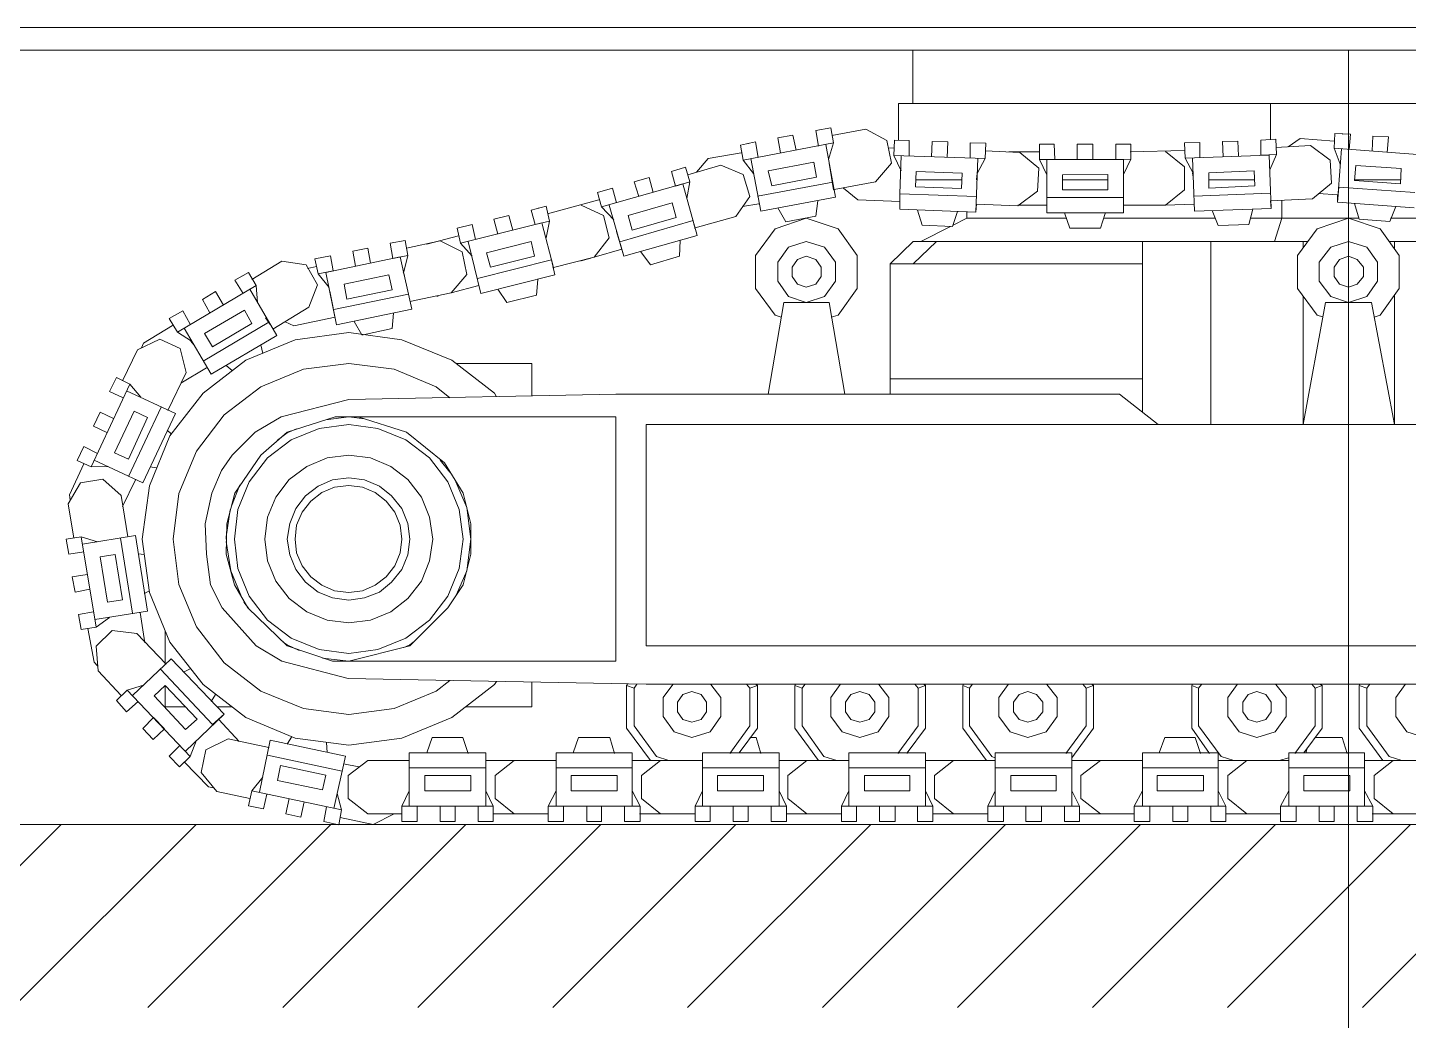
# Model space of a CAD drawing. Header units: millimetres. Extents: x -36433 to 17091, y -3786 to 28324.
# Drawn here: x -27724 to -25710, y 19725 to 21172 of the extents above; entities that cross this region are included whole.
import ezdxf

# ---------------------------------------------------------------- set-up
doc = ezdxf.new("R2010")
doc.units = ezdxf.units.MM

msp = doc.modelspace()

# ---------------------------------------------------------------- hatches: boundary and pattern name
at = {"linetype": 'Continuous', "lineweight": 5}
h = msp.add_hatch(dxfattribs=at)
h.set_pattern_fill('ANSI31', color=256, scale=1113.356419, angle=360, style=0)
h.set_pattern_definition([(45, (-76742.4, -162104.54), (-98.40773, 98.40773), [])])
h.paths.add_polyline_path([(-28251.6, 20010.4), (-30564.3, 20010.4), (-30510.9, 19743.4), (-28251.6, 19743.4)])
h.paths.add_polyline_path([(-27605.4, 20010.4), (-28251.6, 20010.4), (-28251.6, 19743.4), (-27556.8, 19743.4)])
h.paths.add_polyline_path([(-24293.4, 20010.4), (-27605.4, 20010.4), (-27556.8, 19743.4), (-24293.4, 19743.4)])

# ---------------------------------------------------------------- linework, layer by layer
at = {"color": 0, "linetype": 'Continuous', "lineweight": 5}
for p, q in [((-24405.4, 21172.2), (-28713.9, 21172.2)), ((-28202.9, 21139.2), (-24883.8, 21139.2)), ((-26432.6, 21139.2), (-26432.6, 21061.5)), ((-25797.1, 21061.5), (-25797.1, 21139.2)), ((-26453.4, 21061.5), (-25139.8, 21061.5)), ((-26453.4, 21007.4), (-26453.4, 21061.5)), ((-25910.8, 21008.7), (-25910.8, 21061.5)), ((-26552.2, 21025.9), (-26574, 21021.9)), ((-26548.3, 21004.1), (-26552.2, 21025.9)), ((-26662, 21005.4), (-26683.7, 21000.8)), ((-26658, 20983), (-26662, 21005.4)), ((-26607.6, 21015.3), (-26629.3, 21011.4)), ((-26629.3, 21011.4), (-26625.4, 20989.6)), ((-26602.6, 20993.6), (-26607.6, 21015.3)), ((-26574, 21021.9), (-26570, 20999.5)), ((-26550.3, 21014.7), (-26500.8, 21023.9)), ((-26500.8, 21023.9), (-26470.2, 21007.4)), ((-26470.2, 21007.4), (-26463.3, 20974.5)), ((-26459.3, 21008.1), (-26460.3, 20985.7)), ((-26459.3, 21008.1), (-26437.6, 21007.4)), ((-26437.6, 20985), (-26437.6, 21007.4)), ((-26405, 20983.7), (-26404, 21006.1)), ((-26404, 21006.1), (-26381.2, 21005.4)), ((-26381.2, 21005.4), (-26382.2, 20983)), ((-25980.9, 21006.1), (-25958.2, 21006.8)), ((-25980, 20983.7), (-25980.9, 21006.1)), ((-25958.2, 21006.8), (-25957.2, 20985)), ((-25924.6, 21008.1), (-25902.9, 21009.4)), ((-25924.6, 20986.3), (-25924.6, 21008.1)), ((-25902.9, 21009.4), (-25901.9, 20987)), ((-25867.3, 21010.7), (-25885.1, 20998.2)), ((-25817.9, 21006.8), (-25867.3, 21010.7)), ((-25817.9, 20996.2), (-25816.9, 21018)), ((-25816.9, 21018), (-25794.1, 21016.6)), ((-25805, 21017.3), (-25806, 21016.6)), ((-25794.1, 21016.6), (-25796.1, 20994.2)), ((-25762.5, 20992.3), (-25761.5, 21014)), ((-25761.5, 21014), (-25738.8, 21012.7)), ((-25738.8, 21012.7), (-25740.8, 20990.3)), ((-26682.7, 20989.6), (-26731.1, 20981.1)), ((-26683.7, 21000.8), (-26679.7, 20979.1)), ((-26679.7, 20979.1), (-26548.3, 21004.1)), ((-26672.8, 21002.8), (-26672.8, 21003.5)), ((-26545.3, 20925), (-26559.2, 21001.5)), ((-26555.2, 20979.7), (-26548.3, 21004.1)), ((-26468.2, 20996.9), (-26460.3, 20996.2)), ((-26460.3, 20985.7), (-26449.4, 20963.3)), ((-26460.3, 20985.7), (-26326.9, 20981.1)), ((-26451.4, 20929.7), (-26449.4, 20985.7)), ((-26348.6, 20981.7), (-26348.6, 21004.1)), ((-26348.6, 21004.1), (-26325.9, 21003.5)), ((-26325.9, 21003.5), (-26326.9, 20981.1)), ((-26326.9, 20992.3), (-26276.5, 20990.3)), ((-26292.3, 20990.9), (-26248.8, 20990.9)), ((-26276.5, 20990.3), (-26248.8, 20967.2)), ((-26247.8, 21002.1), (-26226.1, 21002.1)), ((-26247.8, 20979.7), (-26247.8, 21002.1)), ((-26226.1, 21002.1), (-26225.1, 20979.7)), ((-26192.5, 21002.1), (-26169.7, 21002.1)), ((-26192.5, 20979.7), (-26192.5, 21002.1)), ((-26169.7, 21002.1), (-26169.7, 20979.7)), ((-26136.1, 20979.7), (-26136.1, 21002.1)), ((-26136.1, 21002.1), (-26114.4, 21002.1)), ((-26036.3, 20992.9), (-26115.4, 20990.9)), ((-26114.4, 21002.1), (-26114.4, 20980.4)), ((-26036.3, 20969.2), (-26064, 20991.6)), ((-26036.3, 21004.1), (-26013.6, 21004.8)), ((-26035.3, 20981.7), (-26036.3, 21004.1)), ((-26035.3, 20981.7), (-25912.7, 20986.3)), ((-26013.6, 21004.8), (-26013.6, 20982.4)), ((-25901.9, 20987), (-25924.6, 20986.3)), ((-25912.7, 20986.3), (-25909.8, 20908.6)), ((-25911.8, 20964.6), (-25901.9, 20987)), ((-25902.9, 20997.5), (-25852.4, 21000.2)), ((-25852.4, 21000.2), (-25823.8, 20979.1)), ((-25696.3, 20987), (-25817.9, 20996.2)), ((-25809, 20973.2), (-25817.9, 20996.2)), ((-25807, 20995.6), (-25812.9, 20917.8)), ((-26763.8, 20968.5), (-26784.5, 20962.6)), ((-26774.6, 20965.2), (-26774.6, 20965.9)), ((-26763.8, 20968.5), (-26757.8, 20947.5)), ((-26712.4, 20971.8), (-26760.8, 20957.3)), ((-26731.1, 20981.1), (-26747.9, 20961.3)), ((-26679.7, 20958), (-26712.4, 20971.8)), ((-26679.7, 20979.1), (-26664.9, 20959.3)), ((-26668.9, 20981.1), (-26654, 20904.6)), ((-26576.9, 20975.8), (-26643.2, 20963.3)), ((-26576.9, 20975.8), (-26573, 20954)), ((-26548.3, 20935.6), (-26554.2, 20974.5)), ((-26463.3, 20974.5), (-26487, 20947.5)), ((-26340.7, 20903.3), (-26337.8, 20981.7)), ((-26326.9, 20981.1), (-26338.7, 20959.3)), ((-26248.8, 20967.2), (-26250.8, 20933.6)), ((-26247.8, 20979.7), (-26125.2, 20979.7)), ((-26236.9, 20957.3), (-26247.8, 20979.7)), ((-26236.9, 20979.7), (-26236.9, 20902)), ((-26114.4, 20980.4), (-26136.1, 20979.7)), ((-26125.2, 20958), (-26114.4, 20980.4)), ((-26125.2, 20979.7), (-26125.2, 20902)), ((-26036.3, 20935.6), (-26036.3, 20969.2)), ((-26035.3, 20981.7), (-26023.4, 20960)), ((-26021.5, 20904.6), (-26024.4, 20982.4)), ((-25823.8, 20979.1), (-25821.8, 20945.5)), ((-25788.2, 20949.4), (-25786.2, 20971.2)), ((-25720, 20966.6), (-25786.2, 20971.2)), ((-25720, 20966.6), (-25721, 20944.2)), ((-26817.1, 20953.4), (-26838.9, 20947.5)), ((-26838.9, 20947.5), (-26832, 20925.7)), ((-26811.2, 20931.6), (-26817.1, 20953.4)), ((-26784.5, 20962.6), (-26778.6, 20940.9)), ((-26778.6, 20940.9), (-26757.8, 20947.5)), ((-26757.8, 20947.5), (-26761.8, 20923.1)), ((-26679.7, 20958), (-26669.9, 20925.7)), ((-26549.3, 20946.8), (-26659, 20926.4)), ((-26638.2, 20941.5), (-26643.2, 20963.3)), ((-26638.2, 20941.5), (-26573, 20954)), ((-26487, 20947.5), (-26547.3, 20936.3)), ((-26427.7, 20962.6), (-26428.7, 20940.2)), ((-26361.5, 20950.1), (-26428.7, 20950.1)), ((-26360.5, 20960), (-26427.7, 20962.6)), ((-26360.5, 20960), (-26361.5, 20937.6)), ((-26339.7, 20950.1), (-26338.7, 20959.3)), ((-26339.7, 20952.7), (-26339.7, 20950.1)), ((-26148, 20958), (-26214.2, 20957.3)), ((-26214.2, 20935.6), (-26214.2, 20957.3)), ((-26149, 20950.1), (-26214.2, 20950.1)), ((-26148, 20958), (-26148, 20935.6)), ((-26024.4, 20960), (-26023.4, 20954)), ((-26023.4, 20960), (-26024.4, 20960)), ((-25934.5, 20963.3), (-26000.7, 20960.6)), ((-26000.7, 20938.2), (-26000.7, 20960.6)), ((-26000.7, 20950.1), (-25934.5, 20950.1)), ((-25934.5, 20963.3), (-25933.5, 20941.5)), ((-25821.8, 20945.5), (-25849.5, 20922.4)), ((-25810.9, 20950.1), (-25810.9, 20950.1)), ((-25721, 20950.1), (-25788.2, 20950.1)), ((-25788.2, 20949.4), (-25721, 20944.2)), ((-26892.3, 20931.6), (-26870.5, 20938.2)), ((-26886.3, 20910.6), (-26892.3, 20931.6)), ((-26886.3, 20910.6), (-26767.7, 20944.2)), ((-26864.6, 20916.5), (-26870.5, 20938.2)), ((-26747, 20869), (-26767.7, 20944.2)), ((-26669.9, 20925.7), (-26690.6, 20896.7)), ((-26654, 20904.6), (-26545.3, 20925)), ((-26548.3, 20935.6), (-26547.3, 20936.3)), ((-26547.3, 20936.3), (-26548.3, 20935.6)), ((-26512.7, 20921.1), (-26533.5, 20938.2)), ((-26451.4, 20929.7), (-26451.4, 20907.3)), ((-26339.7, 20925.7), (-26451.4, 20929.7)), ((-26361.5, 20937.6), (-26428.7, 20940.2)), ((-26250.8, 20933.6), (-26279.4, 20912.5)), ((-26125.2, 20924.4), (-26236.9, 20924.4)), ((-26148, 20935.6), (-26214.2, 20935.6)), ((-26064, 20913.2), (-26036.3, 20935.6)), ((-25910.8, 20931), (-26022.5, 20926.4)), ((-26000.7, 20938.2), (-25933.5, 20941.5)), ((-25812.9, 20928.3), (-25840.6, 20930.3)), ((-25810.9, 20939.5), (-25812.9, 20917.8)), ((-25812.9, 20917.8), (-25812.9, 20928.3)), ((-25700.2, 20931.6), (-25810.9, 20939.5)), ((-26967.4, 20911.9), (-26989.1, 20905.9)), ((-26983.2, 20884.9), (-26989.1, 20905.9)), ((-26978.2, 20908.6), (-26978.2, 20909.2)), ((-26967.4, 20911.9), (-26962.4, 20890.1)), ((-26890.3, 20921.1), (-26965.4, 20900.7)), ((-26883.4, 20898), (-26916, 20913.2)), ((-26886.3, 20910.6), (-26868.5, 20892.1)), ((-26853.7, 20838.7), (-26875.4, 20913.2)), ((-26783.5, 20916.5), (-26847.8, 20898)), ((-26777.6, 20895.4), (-26783.5, 20916.5)), ((-26657, 20915.2), (-26680.7, 20911.2)), ((-26617.5, 20888.8), (-26629.3, 20909.2)), ((-26571, 20919.8), (-26574, 20897.4)), ((-26451.4, 20918.5), (-26512.7, 20921.1)), ((-26451.4, 20907.3), (-26340.7, 20903.3)), ((-26418.8, 20884.2), (-26425.7, 20905.9)), ((-26339.7, 20914.5), (-26340.7, 20903.3)), ((-26340.7, 20914.5), (-26339.7, 20914.5)), ((-26339.7, 20914.5), (-26340.7, 20914.5)), ((-26279.4, 20912.5), (-26339.7, 20914.5)), ((-26236.9, 20913.2), (-26279.4, 20913.2)), ((-26125.2, 20913.2), (-26064, 20913.2)), ((-26022.5, 20914.5), (-26064, 20913.2)), ((-25909.8, 20908.6), (-26021.5, 20904.6)), ((-25986.9, 20883.5), (-25995.8, 20905.3)), ((-25936.5, 20907.3), (-25942.4, 20884.9)), ((-25849.5, 20922.4), (-25910.8, 20919.8)), ((-25910.8, 20919.8), (-25909.8, 20908.6)), ((-25894, 20894.1), (-25894, 20920.4)), ((-25812.9, 20917.8), (-25701.2, 20909.2)), ((-25781.3, 20892.8), (-25788.2, 20915.8)), ((-25727.9, 20911.2), (-25736.8, 20889.5)), ((-27096.9, 20879.6), (-27075.1, 20884.9)), ((-27091.9, 20857.8), (-26973.3, 20887.5)), ((-27070.2, 20863.1), (-27075.1, 20884.9)), ((-27043.5, 20892.8), (-27021.7, 20898)), ((-27037.5, 20871), (-27043.5, 20892.8)), ((-27021.7, 20898), (-27015.8, 20876.9)), ((-26983.2, 20884.9), (-26962.4, 20890.1)), ((-26973.3, 20887.5), (-26956.5, 20822.3)), ((-26962.4, 20890.1), (-26967.4, 20865.7)), ((-26883.4, 20898), (-26875.4, 20865.7)), ((-26752.9, 20890.8), (-26859.6, 20859.8)), ((-26847.8, 20898), (-26841.8, 20876.9)), ((-26841.8, 20876.9), (-26777.6, 20895.4)), ((-26751.9, 20884.9), (-26749.9, 20880.2)), ((-26749.9, 20880.2), (-26690.6, 20896.7)), ((-26587.8, 20894.1), (-26633.3, 20878.9)), ((-26574, 20897.4), (-26617.5, 20888.8)), ((-26541.4, 20878.9), (-26587.8, 20894.1)), ((-26374.3, 20882.2), (-26418.8, 20884.2)), ((-26367.4, 20904), (-26374.3, 20882.2)), ((-26374.3, 20883.5), (-26353.6, 20894.1)), ((-26353.6, 20894.1), (-26353.6, 20903.3)), ((-26353.6, 20894.1), (-26208.3, 20894.1)), ((-26236.9, 20902), (-26125.2, 20902)), ((-26203.3, 20879.6), (-26211.2, 20902)), ((-26151.9, 20901.3), (-26158.9, 20879.6)), ((-26153.9, 20894.1), (-25991.8, 20894.1)), ((-25942.4, 20884.9), (-25986.9, 20883.5)), ((-25940.4, 20894.1), (-25782.3, 20894.1)), ((-25894, 20894.1), (-25904.8, 20860.5)), ((-25797.1, 20894.1), (-25842.6, 20878.9)), ((-25750.6, 20878.9), (-25797.1, 20894.1)), ((-25736.8, 20889.5), (-25781.3, 20892.8)), ((-25735.8, 20894.1), (-25568.8, 20894.1)), ((-27094.9, 20868.4), (-27141.3, 20856.5)), ((-27091.9, 20857.8), (-27096.9, 20879.6)), ((-26897.2, 20837.4), (-26875.4, 20865.7)), ((-26864.6, 20875), (-26853.7, 20838.7)), ((-26747, 20869), (-26853.7, 20838.7)), ((-26749.9, 20880.2), (-26750.9, 20879.6)), ((-26633.3, 20878.9), (-26662, 20840)), ((-26513.7, 20840), (-26541.4, 20878.9)), ((-26420.8, 20860.5), (-26377.3, 20882.2)), ((-26158.9, 20879.6), (-26203.3, 20879.6)), ((-25842.6, 20878.9), (-25871.2, 20840)), ((-25723, 20840), (-25750.6, 20878.9)), ((-27249.1, 20846), (-27227.3, 20850.6)), ((-27245.1, 20824.2), (-27249.1, 20846)), ((-27227.3, 20850.6), (-27223.4, 20828.8)), ((-27173, 20861.8), (-27194.7, 20857.8)), ((-27190.8, 20835.4), (-27194.7, 20857.8)), ((-27169, 20840), (-27173, 20861.8)), ((-27121.6, 20861.1), (-27171, 20850.6)), ((-27089.9, 20845.3), (-27121.6, 20861.1)), ((-27075.1, 20838.7), (-27091.9, 20857.8)), ((-27089.9, 20845.3), (-27083, 20812.4)), ((-27062.3, 20784.7), (-27081, 20860.5)), ((-26989.1, 20860.5), (-27054.4, 20844)), ((-27054.4, 20844), (-27048.4, 20822.9)), ((-26984.2, 20838.7), (-26989.1, 20860.5)), ((-26856.7, 20849.3), (-26897.2, 20837.4)), ((-26829, 20845.3), (-26815.2, 20826.2)), ((-26772.7, 20838.7), (-26771.7, 20861.8)), ((-26613.5, 20851.9), (-26629.3, 20830.2)), ((-26587.8, 20860.5), (-26613.5, 20851.9)), ((-26561.1, 20851.9), (-26587.8, 20860.5)), ((-26545.3, 20830.2), (-26561.1, 20851.9)), ((-26465.3, 20827.5), (-26431.7, 20860.5)), ((-26431.7, 20827.5), (-26398, 20860.5)), ((-26431.7, 20860.5), (-25856.4, 20860.5)), ((-26097.6, 20611.4), (-26097.6, 20860.5)), ((-25997.7, 20860.5), (-25997.7, 20593.6)), ((-25863.3, 20860.5), (-25863.3, 20850.6)), ((-25839.6, 20830.2), (-25822.8, 20851.9)), ((-25822.8, 20851.9), (-25797.1, 20860.5)), ((-25770.4, 20851.9), (-25797.1, 20860.5)), ((-25770.4, 20851.9), (-25754.6, 20830.2)), ((-25162.5, 20860.5), (-25737.8, 20860.5)), ((-25729.9, 20860.5), (-25729.9, 20849.3)), ((-27352.9, 20831.5), (-27396.3, 20805.1)), ((-27317.3, 20826.2), (-27352.9, 20831.5)), ((-27300.5, 20797.2), (-27317.3, 20826.2)), ((-27302.4, 20823.6), (-27315.3, 20820.9)), ((-27281.7, 20839.4), (-27304.4, 20834.8)), ((-27299.5, 20813), (-27304.4, 20834.8)), ((-27179.9, 20838.1), (-27288.6, 20815)), ((-27277.7, 20817.6), (-27281.7, 20839.4)), ((-27169, 20840), (-27190.8, 20835.4)), ((-27179.9, 20838.1), (-27163.1, 20761.6)), ((-27169, 20840), (-27174.9, 20816.3)), ((-27067.2, 20806.4), (-26959.5, 20833.5)), ((-26984.2, 20838.7), (-27048.4, 20822.9)), ((-26959.5, 20833.5), (-26954.5, 20811.7)), ((-26956.5, 20822.3), (-26897.2, 20837.4)), ((-26917, 20832.1), (-26916, 20832.1)), ((-26916, 20832.1), (-26902.1, 20836.1)), ((-26815.2, 20826.2), (-26772.7, 20838.7)), ((-26662, 20840), (-26662, 20791.9)), ((-26629.3, 20830.2), (-26629.3, 20802.5)), ((-26600.7, 20834.1), (-26608.6, 20822.9)), ((-26587.8, 20838.7), (-26600.7, 20834.1)), ((-26587.8, 20838.7), (-26574, 20834.1)), ((-26574, 20834.1), (-26566.1, 20822.9)), ((-26545.3, 20802.5), (-26545.3, 20830.2)), ((-26513.7, 20791.9), (-26513.7, 20840)), ((-26465.3, 20637.8), (-26465.3, 20827.5)), ((-26097.6, 20827.5), (-26465.3, 20827.5)), ((-25871.2, 20840), (-25871.2, 20791.9)), ((-25839.6, 20802.5), (-25839.6, 20830.2)), ((-25809.9, 20834.1), (-25817.9, 20822.9)), ((-25797.1, 20838.7), (-25809.9, 20834.1)), ((-25797.1, 20838.7), (-25784.2, 20834.1)), ((-25775.3, 20822.9), (-25784.2, 20834.1)), ((-25754.6, 20802.5), (-25754.6, 20830.2)), ((-25723, 20840), (-25723, 20791.9)), ((-27401.3, 20815), (-27421.1, 20803.8)), ((-27409.2, 20784.7), (-27421.1, 20803.8)), ((-27411.2, 20809.1), (-27411.2, 20809.7)), ((-27390.4, 20795.9), (-27401.3, 20815)), ((-27299.5, 20813), (-27277.7, 20817.6)), ((-27283.7, 20793.3), (-27299.5, 20813)), ((-27288.6, 20815), (-27272.8, 20738.6)), ((-27261.9, 20797.9), (-27196.7, 20811.7)), ((-27196.7, 20811.7), (-27191.7, 20790)), ((-27173.9, 20810.4), (-27175.9, 20816.3)), ((-27083, 20812.4), (-27105.7, 20785.4)), ((-26954.5, 20811.7), (-27062.3, 20784.7)), ((-26981.2, 20782.1), (-26979.2, 20805.1)), ((-26957.5, 20821.6), (-26956.5, 20822.3)), ((-26608.6, 20809.1), (-26608.6, 20822.9)), ((-26600.7, 20797.9), (-26608.6, 20809.1)), ((-26566.1, 20809.1), (-26574, 20797.9)), ((-26566.1, 20822.9), (-26566.1, 20809.1)), ((-25817.9, 20822.9), (-25817.9, 20809.1)), ((-25817.9, 20809.1), (-25809.9, 20797.9)), ((-25775.3, 20809.1), (-25784.2, 20797.9)), ((-25775.3, 20822.9), (-25775.3, 20809.1)), ((-27390.4, 20795.9), (-27505.1, 20728)), ((-27449.7, 20787.3), (-27468.5, 20775.5)), ((-27437.9, 20767.6), (-27449.7, 20787.3)), ((-27359.8, 20723.4), (-27399.3, 20790.6)), ((-27388.4, 20771.5), (-27390.4, 20795.9)), ((-27300.5, 20797.2), (-27313.3, 20764.3)), ((-27272.8, 20738.6), (-27282.7, 20788)), ((-27168, 20783.4), (-27276.7, 20761)), ((-27258, 20776.1), (-27261.9, 20797.9)), ((-27191.7, 20790), (-27258, 20776.1)), ((-27166, 20772.8), (-27105.7, 20785.4)), ((-27105.7, 20785.4), (-27065.2, 20795.9)), ((-27065.2, 20795.9), (-27065.2, 20795.9)), ((-27037.5, 20790.6), (-27024.7, 20771.5)), ((-26662, 20791.9), (-26633.3, 20753.1)), ((-26629.3, 20802.5), (-26613.5, 20780.1)), ((-26600.7, 20797.9), (-26587.8, 20793.9)), ((-26574, 20797.9), (-26587.8, 20793.9)), ((-26561.1, 20780.1), (-26545.3, 20802.5)), ((-26541.4, 20753.1), (-26513.7, 20791.9)), ((-25871.2, 20791.9), (-25842.6, 20753.1)), ((-25822.8, 20780.1), (-25839.6, 20802.5)), ((-25809.9, 20797.9), (-25797.1, 20793.9)), ((-25784.2, 20797.9), (-25797.1, 20793.9)), ((-25770.4, 20780.1), (-25754.6, 20802.5)), ((-25723, 20791.9), (-25750.6, 20753.1)), ((-27468.5, 20775.5), (-27457.6, 20756.4)), ((-27365.7, 20732.6), (-27313.3, 20764.3)), ((-27126.5, 20780.7), (-27124.5, 20780.7)), ((-27024.7, 20771.5), (-26981.2, 20782.1)), ((-26643.2, 20637.8), (-26620.4, 20771.5)), ((-26620.4, 20771.5), (-26554.2, 20771.5)), ((-26613.5, 20780.1), (-26587.8, 20771.5)), ((-26587.8, 20771.5), (-26561.1, 20780.1)), ((-26554.2, 20771.5), (-26531.5, 20637.8)), ((-25863.3, 20780.7), (-25863.3, 20593.6)), ((-25863.3, 20593.6), (-25830.7, 20771.5)), ((-25830.7, 20771.5), (-25763.5, 20771.5)), ((-25797.1, 20771.5), (-25822.8, 20780.1)), ((-25770.4, 20780.1), (-25797.1, 20771.5)), ((-25763.5, 20771.5), (-25729.9, 20593.6)), ((-25729.9, 20593.6), (-25729.9, 20782.1)), ((-27497.2, 20759), (-27516.9, 20747.8)), ((-27516.9, 20747.8), (-27505.1, 20728)), ((-27486.3, 20739.9), (-27497.2, 20759)), ((-27465.5, 20726), (-27407.2, 20760.3)), ((-27407.2, 20760.3), (-27396.3, 20740.5)), ((-27376.6, 20749.1), (-27369.7, 20739.2)), ((-27335.1, 20737.3), (-27347.9, 20743.2)), ((-27335.1, 20737.3), (-27274.8, 20749.8)), ((-27272.8, 20738.6), (-27163.1, 20761.6)), ((-27236.2, 20724.1), (-27247.1, 20743.8)), ((-27189.8, 20755.7), (-27191.7, 20733.3)), ((-26633.3, 20753.1), (-26624.4, 20749.8)), ((-26551.3, 20749.8), (-26541.4, 20753.1)), ((-25842.6, 20753.1), (-25834.7, 20750.4)), ((-25750.6, 20753.1), (-25759.5, 20749.8)), ((-27512, 20737.9), (-27554.5, 20712.2)), ((-27505.1, 20728), (-27484.3, 20714.8)), ((-27495.2, 20734), (-27455.6, 20666.7)), ((-27467.5, 20685.9), (-27371.6, 20742.5)), ((-27465.5, 20726), (-27453.7, 20706.9)), ((-27359.8, 20723.4), (-27455.6, 20666.7)), ((-27396.3, 20740.5), (-27453.7, 20706.9)), ((-27255, 20727.4), (-27333.1, 20716.8)), ((-27177.9, 20716.8), (-27255, 20727.4)), ((-27234.2, 20724.1), (-27236.2, 20724.1)), ((-27191.7, 20733.3), (-27234.2, 20724.1)), ((-27563.4, 20702.3), (-27530.8, 20718.1)), ((-27557.5, 20705), (-27554.5, 20712.2)), ((-27530.8, 20718.1), (-27501.1, 20704.3)), ((-27501.1, 20704.3), (-27492.2, 20669.4)), ((-27481.3, 20709.6), (-27485.3, 20714.8)), ((-27333.1, 20716.8), (-27405.2, 20687.2)), ((-27380.5, 20697.1), (-27383.5, 20709.6)), ((-27104.8, 20687.2), (-27177.9, 20716.8)), ((-27585.1, 20656.9), (-27563.4, 20702.3)), ((-27467.5, 20639.1), (-27405.2, 20687.2)), ((-27104.8, 20687.2), (-27042.5, 20639.1)), ((-27492.2, 20669.4), (-27518.9, 20614)), ((-27462.6, 20676), (-27500.1, 20653.6)), ((-27433.9, 20679.3), (-27425, 20672)), ((-27383.5, 20648.3), (-27321.2, 20674)), ((-27321.2, 20674), (-27255, 20682.6)), ((-27255, 20682.6), (-27188.8, 20674)), ((-27188.8, 20674), (-27127.5, 20648.3)), ((-26988.1, 20682.6), (-27098.8, 20682.6)), ((-26988.1, 20635.1), (-26988.1, 20682.6)), ((-27574.3, 20652.2), (-27630.6, 20531.7)), ((-27603.9, 20641.7), (-27594, 20662.1)), ((-27574.3, 20652.2), (-27594, 20662.1)), ((-27579.2, 20642.4), (-27508, 20609.4)), ((-27574.3, 20652.2), (-27558.4, 20633.1)), ((-27383.5, 20648.3), (-27436.9, 20607.4)), ((-27127.5, 20648.3), (-27107.7, 20632.5)), ((-26465.3, 20660.2), (-26097.6, 20660.2)), ((-27603.9, 20641.7), (-27584.1, 20632.5)), ((-27515.9, 20577.1), (-27467.5, 20639.1)), ((-27353.8, 20604.8), (-27255, 20629.8)), ((-27255, 20629.8), (-26865.6, 20637.8)), ((-27042.5, 20639.1), (-27039.5, 20633.8)), ((-26865.6, 20637.8), (-26131.2, 20637.8)), ((-26131.2, 20637.8), (-26074.8, 20593.6)), ((-27617.7, 20611.4), (-27627.6, 20591)), ((-27598, 20602.2), (-27617.7, 20611.4)), ((-27597, 20552.1), (-27568.3, 20612.7)), ((-27528.8, 20618.6), (-27576.2, 20517.8)), ((-27576.2, 20542.9), (-27548.6, 20603.5)), ((-27548.6, 20603.5), (-27568.3, 20612.7)), ((-27508, 20609.4), (-27555.5, 20508.6)), ((-27436.9, 20607.4), (-27477.4, 20554.7)), ((-27391.4, 20582.4), (-27353.8, 20604.8)), ((-27344.9, 20582.4), (-27274.8, 20604.8)), ((-27288.6, 20600.2), (-27255, 20604.8)), ((-27274.8, 20604.8), (-26865.6, 20604.8)), ((-27255, 20604.8), (-27232.3, 20601.5)), ((-27241.2, 20604.8), (-27171, 20582.4)), ((-26865.6, 20604.8), (-26865.6, 20248.3)), ((-27627.6, 20591), (-27607.9, 20581.7)), ((-27519.9, 20585), (-27514, 20579.8)), ((-27425, 20548.8), (-27391.4, 20582.4)), ((-27383.5, 20548.8), (-27344.9, 20582.4)), ((-27344.9, 20581.1), (-27331.1, 20587)), ((-27298.5, 20587.7), (-27339, 20571.2)), ((-27255, 20593.6), (-27298.5, 20587.7)), ((-27212.5, 20587.7), (-27255, 20593.6)), ((-27212.5, 20587.7), (-27172, 20571.2)), ((-27171, 20582.4), (-27115.6, 20537.6)), ((-26821.1, 20593.6), (-24204.8, 20593.6)), ((-26821.1, 20270.7), (-26821.1, 20593.6)), ((-27515.9, 20577.1), (-27545.6, 20504)), ((-27339, 20571.2), (-27373.6, 20544.8)), ((-27358.8, 20570.5), (-27344.9, 20581.1)), ((-27172, 20571.2), (-27137.4, 20544.8)), ((-27641.5, 20561.3), (-27651.4, 20540.9)), ((-27621.7, 20551.4), (-27641.5, 20561.3)), ((-27576.2, 20542.9), (-27597, 20552.1)), ((-27503.1, 20492.8), (-27477.4, 20554.7)), ((-27440.8, 20526.4), (-27425, 20548.8)), ((-27421.1, 20493.4), (-27383.5, 20548.8)), ((-27373.6, 20544.8), (-27400.3, 20509.9)), ((-27286.6, 20544.8), (-27316.3, 20532.3)), ((-27255, 20548.8), (-27286.6, 20544.8)), ((-27223.4, 20544.8), (-27255, 20548.8)), ((-27223.4, 20544.8), (-27193.7, 20532.3)), ((-27110.7, 20509.9), (-27137.4, 20544.8)), ((-27641.5, 20536.3), (-27662.2, 20490.8)), ((-27651.4, 20540.9), (-27630.6, 20531.7)), ((-27630.6, 20531.7), (-27605.9, 20532.3)), ((-27555.5, 20508.6), (-27626.6, 20541.5)), ((-27544.6, 20531.7), (-27535.7, 20530.3)), ((-27454.7, 20493.4), (-27440.8, 20526.4)), ((-27316.3, 20532.3), (-27342, 20513.2)), ((-27193.7, 20532.3), (-27169, 20513.2)), ((-27121.6, 20541.5), (-27107.7, 20523.8)), ((-27115.6, 20537.6), (-27088, 20493.4)), ((-27664.2, 20477.6), (-27646.4, 20508.6)), ((-27646.4, 20508.6), (-27613.8, 20513.9)), ((-27613.8, 20513.9), (-27587.1, 20490.1)), ((-27585.1, 20473.7), (-27566.3, 20512.6)), ((-27545.6, 20504), (-27556.5, 20426.2)), ((-27414.1, 20505.3), (-27426, 20474.3)), ((-27400.3, 20509.9), (-27417.1, 20469.7)), ((-27361.7, 20487.5), (-27342, 20513.2)), ((-27318.3, 20489.5), (-27299.5, 20503.3)), ((-27299.5, 20503.3), (-27278.7, 20512.6)), ((-27275.8, 20502), (-27294.5, 20494.1)), ((-27278.7, 20512.6), (-27255, 20515.8)), ((-27255, 20504.6), (-27275.8, 20502)), ((-27255, 20515.8), (-27232.3, 20512.6)), ((-27235.2, 20502), (-27255, 20504.6)), ((-27216.5, 20494.1), (-27235.2, 20502)), ((-27210.5, 20503.3), (-27232.3, 20512.6)), ((-27192.7, 20489.5), (-27210.5, 20503.3)), ((-27149.2, 20487.5), (-27169, 20513.2)), ((-27110.7, 20509.9), (-27093.9, 20469.7)), ((-27083, 20472.4), (-27098.8, 20509.9)), ((-27662.2, 20490.8), (-27661.2, 20483.6)), ((-27587.1, 20490.1), (-27577.2, 20429.5)), ((-27511, 20426.2), (-27503.1, 20492.8)), ((-27464.5, 20448.6), (-27454.7, 20493.4)), ((-27432.9, 20448.6), (-27421.1, 20493.4)), ((-27373.6, 20458.5), (-27361.7, 20487.5)), ((-27318.3, 20489.5), (-27332.1, 20471)), ((-27310.3, 20481.6), (-27323.2, 20465.8)), ((-27294.5, 20494.1), (-27310.3, 20481.6)), ((-27200.6, 20481.6), (-27216.5, 20494.1)), ((-27187.8, 20465.8), (-27200.6, 20481.6)), ((-27177.9, 20471), (-27192.7, 20489.5)), ((-27149.2, 20487.5), (-27137.4, 20458.5)), ((-27088, 20493.4), (-27077.1, 20448.6)), ((-27656.3, 20427.6), (-27664.2, 20477.6)), ((-27433.9, 20429.5), (-27428, 20469.1)), ((-27417.1, 20469.7), (-27422, 20426.2)), ((-27332.1, 20471), (-27341, 20449.3)), ((-27331.1, 20446.7), (-27323.2, 20465.8)), ((-27179.9, 20446.7), (-27187.8, 20465.8)), ((-27169, 20449.3), (-27177.9, 20471)), ((-27093.9, 20469.7), (-27088, 20426.2)), ((-27077.1, 20426.2), (-27083, 20472.4)), ((-27462.6, 20404.5), (-27464.5, 20448.6)), ((-27433.9, 20404.5), (-27432.9, 20448.6)), ((-27373.6, 20458.5), (-27377.6, 20426.2)), ((-27344.9, 20426.2), (-27341, 20449.3)), ((-27331.1, 20446.7), (-27333.1, 20426.2)), ((-27177.9, 20426.2), (-27179.9, 20446.7)), ((-27166, 20426.2), (-27169, 20449.3)), ((-27132.4, 20426.2), (-27137.4, 20458.5)), ((-27077.1, 20448.6), (-27077.1, 20404.5)), ((-27667.2, 20426.2), (-27645.4, 20429.5)), ((-27663.2, 20404.5), (-27667.2, 20426.2)), ((-27645.4, 20429.5), (-27623.7, 20297.7)), ((-27645.4, 20429.5), (-27621.7, 20422.3)), ((-27566.3, 20431.5), (-27643.4, 20419)), ((-27588.1, 20427.6), (-27570.3, 20318.2)), ((-27548.6, 20321.5), (-27566.3, 20431.5)), ((-27545.6, 20348.5), (-27556.5, 20426.2)), ((-27511, 20426.2), (-27503.1, 20360.3)), ((-27433.9, 20426.2), (-27433.9, 20429.5)), ((-27427, 20380.1), (-27433.9, 20422.9)), ((-27422, 20426.2), (-27417.1, 20383.4)), ((-27373.6, 20394.6), (-27377.6, 20426.2)), ((-27344.9, 20426.2), (-27341, 20403.2)), ((-27333.1, 20426.2), (-27331.1, 20406.5)), ((-27177.9, 20426.2), (-27179.9, 20406.5)), ((-27169, 20403.2), (-27166, 20426.2)), ((-27132.4, 20426.2), (-27137.4, 20394.6)), ((-27093.9, 20383.4), (-27088, 20426.2)), ((-27077.1, 20426.2), (-27083, 20380.1)), ((-27665.2, 20415), (-27665.2, 20415)), ((-27641.5, 20407.8), (-27663.2, 20404.5)), ((-27617.7, 20400.5), (-27596, 20403.8)), ((-27596, 20403.8), (-27585.1, 20337.9)), ((-27562.4, 20405.1), (-27553.5, 20403.8)), ((-27456.6, 20359.7), (-27462.6, 20404.5)), ((-27422, 20359.7), (-27433.9, 20404.5)), ((-27341, 20403.2), (-27332.1, 20382.1)), ((-27323.2, 20387.4), (-27331.1, 20406.5)), ((-27179.9, 20406.5), (-27187.8, 20387.4)), ((-27177.9, 20382.1), (-27169, 20403.2)), ((-27077.1, 20404.5), (-27088, 20359.7)), ((-27606.9, 20334.6), (-27617.7, 20400.5)), ((-27417.1, 20383.4), (-27400.3, 20343.2)), ((-27361.7, 20365), (-27373.6, 20394.6)), ((-27332.1, 20382.1), (-27318.3, 20363.6)), ((-27310.3, 20371.5), (-27323.2, 20387.4)), ((-27187.8, 20387.4), (-27200.6, 20371.5)), ((-27192.7, 20363.6), (-27177.9, 20382.1)), ((-27149.2, 20365), (-27137.4, 20394.6)), ((-27110.7, 20343.2), (-27093.9, 20383.4)), ((-27658.3, 20371.5), (-27636.5, 20374.8)), ((-27654.3, 20349.1), (-27658.3, 20371.5)), ((-27410.2, 20338.6), (-27427, 20380.1)), ((-27342, 20339.9), (-27361.7, 20365)), ((-27318.3, 20363.6), (-27299.5, 20349.1)), ((-27294.5, 20359), (-27310.3, 20371.5)), ((-27200.6, 20371.5), (-27216.5, 20359)), ((-27210.5, 20349.1), (-27192.7, 20363.6)), ((-27169, 20339.9), (-27149.2, 20365)), ((-27083, 20380.1), (-27097.8, 20345.8)), ((-27632.6, 20353.1), (-27654.3, 20349.1)), ((-27553.5, 20347.2), (-27546.6, 20350.5)), ((-27515.9, 20276), (-27545.6, 20348.5)), ((-27503.1, 20360.3), (-27477.4, 20298.4)), ((-27439.8, 20326.1), (-27456.6, 20359.7)), ((-27402.3, 20326.1), (-27422, 20359.7)), ((-27400.3, 20343.2), (-27373.6, 20308.3)), ((-27299.5, 20349.1), (-27278.7, 20340.6)), ((-27275.8, 20351.1), (-27294.5, 20359)), ((-27278.7, 20340.6), (-27255, 20337.3)), ((-27255, 20348.5), (-27275.8, 20351.1)), ((-27235.2, 20351.1), (-27255, 20348.5)), ((-27255, 20337.3), (-27232.3, 20340.6)), ((-27216.5, 20359), (-27235.2, 20351.1)), ((-27232.3, 20340.6), (-27210.5, 20349.1)), ((-27110.7, 20343.2), (-27137.4, 20308.3)), ((-27088, 20359.7), (-27110.7, 20326.1)), ((-27627.6, 20320.1), (-27649.4, 20316.2)), ((-27625.7, 20308.9), (-27548.6, 20321.5)), ((-27585.1, 20337.9), (-27606.9, 20334.6)), ((-27390.4, 20270.7), (-27439.8, 20326.1)), ((-27401.3, 20325.4), (-27408.2, 20334.6)), ((-27344.9, 20270.7), (-27402.3, 20326.1)), ((-27342, 20339.9), (-27316.3, 20320.1)), ((-27316.3, 20320.1), (-27286.6, 20308.3)), ((-27223.4, 20308.3), (-27193.7, 20320.1)), ((-27193.7, 20320.1), (-27169, 20339.9)), ((-27110.7, 20326.1), (-27166, 20270.7)), ((-27649.4, 20316.2), (-27645.4, 20294.4)), ((-27623.7, 20297.7), (-27603.9, 20312.2)), ((-27560.4, 20319.5), (-27559.4, 20319.5)), ((-27559.4, 20319.5), (-27552.5, 20275.3)), ((-27373.6, 20308.3), (-27339, 20281.9)), ((-27286.6, 20308.3), (-27255, 20304.3)), ((-27255, 20304.3), (-27223.4, 20308.3)), ((-27137.4, 20308.3), (-27172, 20281.9)), ((-27645.4, 20294.4), (-27623.7, 20297.7)), ((-27635.5, 20295.8), (-27626.6, 20247)), ((-27623.7, 20270.1), (-27600, 20293.1)), ((-27600, 20293.1), (-27564.4, 20288.5)), ((-27564.4, 20288.5), (-27521.9, 20244.4)), ((-27522.9, 20292.5), (-27522.9, 20243)), ((-27477.4, 20298.4), (-27436.9, 20245.7)), ((-27339, 20281.9), (-27298.5, 20265.5)), ((-27172, 20281.9), (-27212.5, 20265.5)), ((-27620.7, 20234.5), (-27623.7, 20270.1)), ((-27467.5, 20214.1), (-27515.9, 20276)), ((-27352.9, 20248.3), (-27390.4, 20270.7)), ((-27344.9, 20272), (-27350.9, 20276)), ((-27327.2, 20264.1), (-27344.9, 20272)), ((-27278.7, 20248.3), (-27344.9, 20270.7)), ((-27255, 20259.5), (-27298.5, 20265.5)), ((-27166, 20270.7), (-27255, 20248.3)), ((-27212.5, 20265.5), (-27255, 20259.5)), ((-27166, 20272), (-27174.9, 20268.1)), ((-27166, 20272), (-27161.1, 20276)), ((-24193.9, 20270.7), (-26821.1, 20270.7)), ((-27626.6, 20247), (-27621.7, 20241.7)), ((-27514, 20251.6), (-27570.3, 20198.2)), ((-27521.9, 20244.4), (-27521.9, 20243.7)), ((-27436.9, 20171.2), (-27514, 20251.6)), ((-27383.5, 20204.8), (-27436.9, 20245.7)), ((-27256, 20223.3), (-27352.9, 20248.3)), ((-27293.5, 20252.9), (-27255, 20248.3)), ((-26865.6, 20248.3), (-27278.7, 20248.3)), ((-27587.1, 20198.2), (-27620.7, 20234.5)), ((-27529.8, 20236.5), (-27453.7, 20156.1)), ((-27486.3, 20237.1), (-27496.2, 20232.5)), ((-26821.1, 20214.7), (-27256, 20223.3)), ((-27107.7, 20220), (-27127.5, 20204.8)), ((-27578.2, 20206.1), (-27594, 20191)), ((-27554.5, 20213.4), (-27578.2, 20206.1)), ((-27578.2, 20206.1), (-27486.3, 20109.3)), ((-27522.9, 20212.7), (-27538.7, 20197.6)), ((-27522.9, 20212.7), (-27522.9, 20181.8)), ((-27476.4, 20164), (-27522.9, 20212.7)), ((-27467.5, 20214.1), (-27405.2, 20166)), ((-27455.6, 20189.7), (-27449.7, 20199.6)), ((-27321.2, 20179.1), (-27383.5, 20204.8)), ((-27127.5, 20204.8), (-27188.8, 20179.1)), ((-27104.8, 20166), (-27042.5, 20214.1)), ((-27039.5, 20218.7), (-27042.5, 20214.1)), ((-26988.1, 20217.3), (-26988.1, 20181.8)), ((-26848.8, 20214.7), (-26849.8, 20212.7)), ((-26849.8, 20150.8), (-26849.8, 20212.7)), ((-26849.8, 20212.7), (-26838.9, 20208.8)), ((-26838.9, 20208.8), (-26834.9, 20214.7)), ((-26838.9, 20208.8), (-26838.9, 20154.1)), ((-24249.2, 20214.7), (-26821.1, 20214.7)), ((-26782.5, 20214.1), (-26796.4, 20195.6)), ((-26767.7, 20199.6), (-26775.6, 20188.4)), ((-26754.9, 20204.2), (-26767.7, 20199.6)), ((-26741, 20199.6), (-26754.9, 20204.2)), ((-26733.1, 20188.4), (-26741, 20199.6)), ((-26712.4, 20195.6), (-26727.2, 20214.1)), ((-26669.9, 20208.8), (-26674.8, 20214.7)), ((-26669.9, 20208.8), (-26659, 20212.7)), ((-26669.9, 20154.1), (-26669.9, 20208.8)), ((-26661, 20214.1), (-26659, 20212.7)), ((-26659, 20212.7), (-26661, 20214.1)), ((-26659, 20212.7), (-26659, 20150.8)), ((-26603.6, 20214.7), (-26604.6, 20212.7)), ((-26604.6, 20212.7), (-26603.6, 20214.7)), ((-26604.6, 20212.7), (-26604.6, 20150.8)), ((-26593.8, 20208.8), (-26604.6, 20212.7)), ((-26593.8, 20208.8), (-26589.8, 20214.1)), ((-26593.8, 20154.1), (-26593.8, 20208.8)), ((-26538.4, 20214.1), (-26552.2, 20195.6)), ((-26530.5, 20188.4), (-26522.6, 20199.6)), ((-26522.6, 20199.6), (-26509.7, 20204.2)), ((-26509.7, 20204.2), (-26495.9, 20199.6)), ((-26495.9, 20199.6), (-26488, 20188.4)), ((-26467.2, 20195.6), (-26482.1, 20214.1)), ((-26424.7, 20208.8), (-26429.7, 20214.7)), ((-26413.9, 20212.7), (-26424.7, 20208.8)), ((-26424.7, 20154.1), (-26424.7, 20208.8)), ((-26415.8, 20214.1), (-26413.9, 20212.7)), ((-26413.9, 20212.7), (-26413.9, 20150.8)), ((-26358.5, 20214.7), (-26359.5, 20212.7)), ((-26359.5, 20212.7), (-26358.5, 20214.7)), ((-26359.5, 20212.7), (-26359.5, 20150.8)), ((-26349.6, 20208.8), (-26359.5, 20212.7)), ((-26349.6, 20208.8), (-26345.7, 20214.1)), ((-26349.6, 20154.1), (-26349.6, 20208.8)), ((-26293.3, 20214.1), (-26307.1, 20195.6)), ((-26285.4, 20188.4), (-26277.5, 20199.6)), ((-26277.5, 20199.6), (-26264.6, 20204.2)), ((-26264.6, 20204.2), (-26251.8, 20199.6)), ((-26251.8, 20199.6), (-26242.9, 20188.4)), ((-26222.1, 20195.6), (-26236.9, 20214.1)), ((-26184.6, 20214.7), (-26179.6, 20208.8)), ((-26179.6, 20208.8), (-26168.7, 20212.7)), ((-26179.6, 20154.1), (-26179.6, 20208.8)), ((-26170.7, 20214.1), (-26168.7, 20212.7)), ((-26168.7, 20212.7), (-26170.7, 20214.1)), ((-26168.7, 20212.7), (-26168.7, 20150.8)), ((-26024.4, 20214.7), (-26025.4, 20212.7)), ((-26025.4, 20212.7), (-26025.4, 20150.8)), ((-26025.4, 20212.7), (-26015.5, 20208.8)), ((-26015.5, 20208.8), (-26011.6, 20214.1)), ((-26015.5, 20154.1), (-26015.5, 20208.8)), ((-25973, 20195.6), (-25959.2, 20214.1)), ((-25951.3, 20188.4), (-25943.4, 20199.6)), ((-25943.4, 20199.6), (-25930.5, 20204.2)), ((-25930.5, 20204.2), (-25917.7, 20199.6)), ((-25917.7, 20199.6), (-25909.8, 20188.4)), ((-25888, 20195.6), (-25902.9, 20214.1)), ((-25850.5, 20214.7), (-25845.5, 20208.8)), ((-25845.5, 20208.8), (-25835.6, 20212.7)), ((-25845.5, 20154.1), (-25845.5, 20208.8)), ((-25837.6, 20214.1), (-25835.6, 20212.7)), ((-25835.6, 20212.7), (-25837.6, 20214.1)), ((-25835.6, 20212.7), (-25835.6, 20150.8)), ((-25781.3, 20212.7), (-25780.3, 20214.7)), ((-25781.3, 20150.8), (-25781.3, 20212.7)), ((-25770.4, 20208.8), (-25781.3, 20212.7)), ((-25770.4, 20208.8), (-25766.5, 20214.1)), ((-25770.4, 20208.8), (-25770.4, 20154.1)), ((-25727.9, 20195.6), (-25714.1, 20214.1)), ((-27594, 20191), (-27579.2, 20174.5)), ((-27579.2, 20174.5), (-27562.4, 20189.7)), ((-27538.7, 20197.6), (-27493.2, 20148.8)), ((-27522.9, 20181.8), (-27494.2, 20181.8)), ((-27447.7, 20181.8), (-27426, 20181.8)), ((-27255, 20170.6), (-27321.2, 20179.1)), ((-27188.8, 20179.1), (-27255, 20170.6)), ((-26988.1, 20181.8), (-27085, 20181.8)), ((-26796.4, 20195.6), (-26796.4, 20167.9)), ((-26775.6, 20188.4), (-26775.6, 20174.5)), ((-26733.1, 20174.5), (-26733.1, 20188.4)), ((-26712.4, 20167.9), (-26712.4, 20195.6)), ((-26552.2, 20167.9), (-26552.2, 20195.6)), ((-26530.5, 20174.5), (-26530.5, 20188.4)), ((-26488, 20188.4), (-26488, 20174.5)), ((-26467.2, 20167.9), (-26467.2, 20195.6)), ((-26307.1, 20167.9), (-26307.1, 20195.6)), ((-26285.4, 20174.5), (-26285.4, 20188.4)), ((-26242.9, 20188.4), (-26242.9, 20174.5)), ((-26222.1, 20167.9), (-26222.1, 20195.6)), ((-25973, 20167.9), (-25973, 20195.6)), ((-25951.3, 20174.5), (-25951.3, 20188.4)), ((-25909.8, 20188.4), (-25909.8, 20174.5)), ((-25888, 20167.9), (-25888, 20195.6)), ((-25727.9, 20167.9), (-25727.9, 20195.6)), ((-27539.7, 20166), (-27555.5, 20150.1)), ((-27523.8, 20149.5), (-27539.7, 20166)), ((-27436.9, 20171.2), (-27493.2, 20117.2)), ((-27493.2, 20148.8), (-27476.4, 20164)), ((-27453.7, 20156.1), (-27436.9, 20171.2)), ((-27444.8, 20163.3), (-27445.8, 20163.3)), ((-27415.1, 20131), (-27444.8, 20163.3)), ((-27405.2, 20166), (-27333.1, 20136.3)), ((-27177.9, 20136.3), (-27104.8, 20166)), ((-26796.4, 20167.9), (-26780.6, 20145.5)), ((-26775.6, 20174.5), (-26767.7, 20163.3)), ((-26767.7, 20163.3), (-26754.9, 20159.4)), ((-26754.9, 20159.4), (-26741, 20163.3)), ((-26741, 20163.3), (-26733.1, 20174.5)), ((-26728.2, 20145.5), (-26712.4, 20167.9)), ((-26552.2, 20167.9), (-26535.4, 20145.5)), ((-26530.5, 20174.5), (-26522.6, 20163.3)), ((-26509.7, 20159.4), (-26522.6, 20163.3)), ((-26509.7, 20159.4), (-26495.9, 20163.3)), ((-26488, 20174.5), (-26495.9, 20163.3)), ((-26483.1, 20145.5), (-26467.2, 20167.9)), ((-26307.1, 20167.9), (-26290.3, 20145.5)), ((-26277.5, 20163.3), (-26285.4, 20174.5)), ((-26264.6, 20159.4), (-26277.5, 20163.3)), ((-26251.8, 20163.3), (-26264.6, 20159.4)), ((-26242.9, 20174.5), (-26251.8, 20163.3)), ((-26237.9, 20145.5), (-26222.1, 20167.9)), ((-25956.2, 20145.5), (-25973, 20167.9)), ((-25943.4, 20163.3), (-25951.3, 20174.5)), ((-25943.4, 20163.3), (-25930.5, 20159.4)), ((-25917.7, 20163.3), (-25930.5, 20159.4)), ((-25909.8, 20174.5), (-25917.7, 20163.3)), ((-25903.8, 20145.5), (-25888, 20167.9)), ((-25712.1, 20145.5), (-25727.9, 20167.9)), ((-27555.5, 20150.1), (-27540.6, 20134.3)), ((-27540.6, 20134.3), (-27523.8, 20149.5)), ((-26815.2, 20103.4), (-26849.8, 20150.8)), ((-26838.9, 20154.1), (-26806.3, 20109.3)), ((-26780.6, 20145.5), (-26754.9, 20137)), ((-26754.9, 20137), (-26728.2, 20145.5)), ((-26699.5, 20113.9), (-26669.9, 20154.1)), ((-26659, 20150.8), (-26685.7, 20114.6)), ((-26604.6, 20150.8), (-26570, 20103.4)), ((-26562.1, 20109.3), (-26593.8, 20154.1)), ((-26535.4, 20145.5), (-26509.7, 20137)), ((-26483.1, 20145.5), (-26509.7, 20137)), ((-26424.7, 20154.1), (-26454.4, 20113.9)), ((-26440.5, 20114.6), (-26413.9, 20150.8)), ((-26359.5, 20150.8), (-26324.9, 20103.4)), ((-26349.6, 20154.1), (-26317, 20109.3)), ((-26290.3, 20145.5), (-26264.6, 20137)), ((-26264.6, 20137), (-26237.9, 20145.5)), ((-26209.3, 20113.9), (-26179.6, 20154.1)), ((-26168.7, 20150.8), (-26200.4, 20107.3)), ((-26025.4, 20150.8), (-25999.7, 20113.9)), ((-25982.9, 20109.3), (-26015.5, 20154.1)), ((-25930.5, 20137), (-25956.2, 20145.5)), ((-25930.5, 20137), (-25903.8, 20145.5)), ((-25875.2, 20113.9), (-25845.5, 20154.1)), ((-25835.6, 20150.8), (-25862.3, 20114.6)), ((-25746.7, 20103.4), (-25781.3, 20150.8)), ((-25770.4, 20154.1), (-25737.8, 20109.3)), ((-25685.4, 20137), (-25712.1, 20145.5)), ((-27516.9, 20109.9), (-27501.1, 20125.8)), ((-27486.3, 20109.3), (-27477.4, 20133)), ((-27463.6, 20119.2), (-27470.5, 20086.2)), ((-27430.9, 20135), (-27463.6, 20119.2)), ((-27371.6, 20122.5), (-27430.9, 20135)), ((-27369.7, 20133), (-27385.5, 20057.2)), ((-27371.6, 20121.8), (-27371.6, 20122.5)), ((-27259.9, 20109.9), (-27369.7, 20133)), ((-27344.9, 20127.1), (-27338, 20138.3)), ((-27333.1, 20136.3), (-27255, 20125.8)), ((-27287.6, 20129.7), (-27286.6, 20115.2)), ((-27255, 20125.8), (-27177.9, 20136.3)), ((-27141.3, 20114.6), (-27133.4, 20137)), ((-27133.4, 20137), (-27088.9, 20137)), ((-27088.9, 20137), (-27081, 20113.9)), ((-26927.8, 20114.6), (-26919.9, 20137)), ((-26874.5, 20137), (-26919.9, 20137)), ((-26867.5, 20113.9), (-26874.5, 20137)), ((-26669.9, 20137), (-26661, 20137)), ((-26661, 20137), (-26654, 20113.9)), ((-26065, 20137), (-26072.9, 20114.6)), ((-26020.5, 20137), (-26065, 20137)), ((-26020.5, 20137), (-26012.6, 20113.9)), ((-25859.4, 20114.6), (-25857.4, 20121.1)), ((-25806, 20137), (-25845.5, 20137)), ((-25799.1, 20113.9), (-25806, 20137)), ((-27502.1, 20094.1), (-27516.9, 20109.9)), ((-27510, 20102), (-27510, 20102)), ((-27486.3, 20109.3), (-27502.1, 20094.1)), ((-27495.2, 20101.4), (-27459.6, 20065.1)), ((-27264.9, 20088.2), (-27373.6, 20111.3)), ((-27276.7, 20033.5), (-27259.9, 20109.9)), ((-27262.9, 20098.7), (-27240.2, 20094.1)), ((-27227.3, 20103.4), (-27256, 20081.6)), ((-27227.3, 20103.4), (-27167, 20103.4)), ((-27167, 20036.8), (-27167, 20114.6)), ((-27055.3, 20114.6), (-27167, 20114.6)), ((-27055.3, 20114.6), (-27055.3, 20036.8)), ((-27055.3, 20103.4), (-26952.5, 20103.4)), ((-27041.5, 20081.6), (-27013.8, 20103.4)), ((-26952.5, 20036.8), (-26952.5, 20114.6)), ((-26952.5, 20114.6), (-26841.8, 20114.6)), ((-26841.8, 20114.6), (-26841.8, 20036.8)), ((-26841.8, 20103.4), (-26739, 20103.4)), ((-26800.3, 20103.4), (-26828, 20081.6)), ((-26806.3, 20109.3), (-26788.5, 20103.4)), ((-26739, 20114.6), (-26739, 20036.8)), ((-26627.4, 20114.6), (-26739, 20114.6)), ((-26627.4, 20114.6), (-26627.4, 20036.8)), ((-26525.6, 20103.4), (-26627.4, 20103.4)), ((-26614.5, 20081.6), (-26586.8, 20103.4)), ((-26543.3, 20103.4), (-26562.1, 20109.3)), ((-26525.6, 20114.6), (-26525.6, 20036.8)), ((-26413.9, 20114.6), (-26525.6, 20114.6)), ((-26440.5, 20113.9), (-26440.5, 20114.6)), ((-26413.9, 20036.8), (-26413.9, 20114.6)), ((-26312.1, 20103.4), (-26413.9, 20103.4)), ((-26401, 20081.6), (-26373.3, 20103.4)), ((-26317, 20109.3), (-26313, 20107.3)), ((-26312.1, 20036.8), (-26312.1, 20114.6)), ((-26312.1, 20114.6), (-26200.4, 20114.6)), ((-26200.4, 20114.6), (-26200.4, 20036.8)), ((-26097.6, 20103.4), (-26200.4, 20103.4)), ((-26158.9, 20103.4), (-26187.5, 20081.6)), ((-26097.6, 20114.6), (-25986.9, 20114.6)), ((-26097.6, 20036.8), (-26097.6, 20114.6)), ((-25986.9, 20114.6), (-25986.9, 20036.8)), ((-25884.1, 20103.4), (-25986.9, 20103.4)), ((-25982.9, 20109.3), (-25964.1, 20103.4)), ((-25945.4, 20103.4), (-25973, 20081.6)), ((-25897.9, 20103.4), (-25884.1, 20107.3)), ((-25884.1, 20114.6), (-25884.1, 20036.8)), ((-25773.4, 20114.6), (-25884.1, 20114.6)), ((-25773.4, 20036.8), (-25773.4, 20114.6)), ((-25670.6, 20103.4), (-25773.4, 20103.4)), ((-25731.9, 20103.4), (-25759.5, 20081.6)), ((-25719, 20103.4), (-25737.8, 20109.3)), ((-27470.5, 20086.2), (-27447.7, 20058.5)), ((-27396.3, 20059.2), (-27380.5, 20079)), ((-27354.8, 20096.1), (-27358.8, 20074.4)), ((-27288.6, 20082.3), (-27354.8, 20096.1)), ((-27293.5, 20060.5), (-27288.6, 20082.3)), ((-27256, 20081.6), (-27256, 20048)), ((-27167, 20092.8), (-27055.3, 20092.8)), ((-27144.3, 20059.2), (-27144.3, 20081.6)), ((-27144.3, 20081.6), (-27077.1, 20081.6)), ((-27077.1, 20059.2), (-27077.1, 20081.6)), ((-27041.5, 20048), (-27041.5, 20081.6)), ((-26952.5, 20092.8), (-26841.8, 20092.8)), ((-26930.8, 20081.6), (-26930.8, 20059.2)), ((-26863.6, 20081.6), (-26930.8, 20081.6)), ((-26863.6, 20059.2), (-26863.6, 20081.6)), ((-26828, 20081.6), (-26828, 20048)), ((-26627.4, 20092.8), (-26739, 20092.8)), ((-26717.3, 20081.6), (-26650.1, 20081.6)), ((-26717.3, 20059.2), (-26717.3, 20081.6)), ((-26650.1, 20059.2), (-26650.1, 20081.6)), ((-26614.5, 20081.6), (-26614.5, 20048)), ((-26413.9, 20092.8), (-26525.6, 20092.8)), ((-26502.8, 20081.6), (-26502.8, 20059.2)), ((-26436.6, 20081.6), (-26502.8, 20081.6)), ((-26436.6, 20059.2), (-26436.6, 20081.6)), ((-26401, 20048), (-26401, 20081.6)), ((-26200.4, 20092.8), (-26312.1, 20092.8)), ((-26289.3, 20081.6), (-26289.3, 20059.2)), ((-26223.1, 20081.6), (-26289.3, 20081.6)), ((-26223.1, 20059.2), (-26223.1, 20081.6)), ((-26187.5, 20081.6), (-26187.5, 20048)), ((-25986.9, 20092.8), (-26097.6, 20092.8)), ((-26075.8, 20081.6), (-26008.6, 20081.6)), ((-26075.8, 20059.2), (-26075.8, 20081.6)), ((-26008.6, 20081.6), (-26008.6, 20059.2)), ((-25973, 20081.6), (-25973, 20048)), ((-25773.4, 20092.8), (-25884.1, 20092.8)), ((-25862.3, 20081.6), (-25862.3, 20059.2)), ((-25795.1, 20081.6), (-25862.3, 20081.6)), ((-25795.1, 20059.2), (-25795.1, 20081.6)), ((-25759.5, 20081.6), (-25759.5, 20048)), ((-27459.6, 20065.1), (-27452.7, 20063.8)), ((-27447.7, 20058.5), (-27399.3, 20048)), ((-27401.3, 20037.5), (-27396.3, 20059.2)), ((-27396.3, 20059.2), (-27265.9, 20031.5)), ((-27358.8, 20074.4), (-27293.5, 20060.5)), ((-27167, 20059.2), (-27177.9, 20036.8)), ((-27077.1, 20059.2), (-27144.3, 20059.2)), ((-27044.5, 20036.8), (-27055.3, 20059.2)), ((-26952.5, 20059.2), (-26964.4, 20036.8)), ((-26930.8, 20059.2), (-26863.6, 20059.2)), ((-26830, 20036.8), (-26841.8, 20059.2)), ((-26739, 20059.2), (-26749.9, 20036.8)), ((-26650.1, 20059.2), (-26717.3, 20059.2)), ((-26616.5, 20036.8), (-26627.4, 20059.2)), ((-26536.4, 20036.8), (-26525.6, 20059.2)), ((-26502.8, 20059.2), (-26436.6, 20059.2)), ((-26413.9, 20059.2), (-26403, 20036.8)), ((-26322.9, 20036.8), (-26312.1, 20059.2)), ((-26289.3, 20059.2), (-26223.1, 20059.2)), ((-26189.5, 20036.8), (-26200.4, 20059.2)), ((-26109.4, 20036.8), (-26097.6, 20059.2)), ((-26008.6, 20059.2), (-26075.8, 20059.2)), ((-25986.9, 20059.2), (-25976, 20036.8)), ((-25895.9, 20036.8), (-25884.1, 20059.2)), ((-25862.3, 20059.2), (-25795.1, 20059.2)), ((-25761.5, 20036.8), (-25773.4, 20059.2)), ((-27374.6, 20054.6), (-27379.5, 20032.8)), ((-27342, 20048), (-27346.9, 20025.6)), ((-27325.2, 20021), (-27320.2, 20043.4)), ((-27265.9, 20031.5), (-27271.8, 20055.2)), ((-27227.3, 20025.6), (-27256, 20048)), ((-27013.8, 20025.6), (-27041.5, 20048)), ((-26828, 20048), (-26800.3, 20025.6)), ((-26614.5, 20048), (-26586.8, 20025.6)), ((-26373.3, 20025.6), (-26401, 20048)), ((-26187.5, 20048), (-26158.9, 20025.6)), ((-25973, 20048), (-25945.4, 20025.6)), ((-25759.5, 20048), (-25731.9, 20025.6)), ((-27379.5, 20032.8), (-27401.3, 20037.5)), ((-27346.9, 20025.6), (-27325.2, 20021)), ((-27287.6, 20036.1), (-27291.6, 20014.4)), ((-27269.8, 20009.8), (-27265.9, 20031.5)), ((-27267.8, 20020.3), (-27219.4, 20010.4)), ((-27177.9, 20025.6), (-27227.3, 20025.6)), ((-27219.4, 20010.4), (-27188.8, 20025.6)), ((-27177.9, 20014.4), (-27177.9, 20036.8)), ((-27177.9, 20036.8), (-27044.5, 20036.8)), ((-27155.2, 20014.4), (-27155.2, 20036.8)), ((-27121.6, 20036.8), (-27121.6, 20014.4)), ((-27099.8, 20014.4), (-27099.8, 20036.8)), ((-27066.2, 20036.8), (-27066.2, 20014.4)), ((-27044.5, 20014.4), (-27044.5, 20036.8)), ((-26965.4, 20025.6), (-27044.5, 20025.6)), ((-26964.4, 20014.4), (-26964.4, 20036.8)), ((-26830, 20036.8), (-26964.4, 20036.8)), ((-26941.7, 20036.8), (-26941.7, 20014.4)), ((-26908.1, 20014.4), (-26908.1, 20036.8)), ((-26886.3, 20036.8), (-26886.3, 20014.4)), ((-26852.7, 20036.8), (-26852.7, 20014.4)), ((-26749.9, 20025.6), (-26831, 20025.6)), ((-26830, 20014.4), (-26830, 20036.8)), ((-26749.9, 20036.8), (-26749.9, 20014.4)), ((-26749.9, 20036.8), (-26616.5, 20036.8)), ((-26728.2, 20014.4), (-26728.2, 20036.8)), ((-26694.6, 20036.8), (-26694.6, 20014.4)), ((-26672.8, 20036.8), (-26672.8, 20014.4)), ((-26639.2, 20014.4), (-26639.2, 20036.8)), ((-26616.5, 20036.8), (-26616.5, 20014.4)), ((-26616.5, 20025.6), (-26536.4, 20025.6)), ((-26536.4, 20036.8), (-26536.4, 20014.4)), ((-26536.4, 20036.8), (-26403, 20036.8)), ((-26514.7, 20014.4), (-26514.7, 20036.8)), ((-26481.1, 20036.8), (-26481.1, 20014.4)), ((-26458.3, 20014.4), (-26458.3, 20036.8)), ((-26425.7, 20014.4), (-26425.7, 20036.8)), ((-26403, 20036.8), (-26403, 20014.4)), ((-26322.9, 20025.6), (-26403, 20025.6)), ((-26322.9, 20036.8), (-26322.9, 20014.4)), ((-26189.5, 20036.8), (-26322.9, 20036.8)), ((-26300.2, 20014.4), (-26300.2, 20036.8)), ((-26267.6, 20014.4), (-26267.6, 20036.8)), ((-26244.8, 20014.4), (-26244.8, 20036.8)), ((-26211.2, 20036.8), (-26211.2, 20014.4)), ((-26189.5, 20014.4), (-26189.5, 20036.8)), ((-26189.5, 20025.6), (-26110.4, 20025.6)), ((-26109.4, 20014.4), (-26109.4, 20036.8)), ((-25976, 20036.8), (-26109.4, 20036.8)), ((-26086.7, 20036.8), (-26086.7, 20014.4)), ((-26053.1, 20036.8), (-26053.1, 20014.4)), ((-26031.3, 20014.4), (-26031.3, 20036.8)), ((-25997.7, 20036.8), (-25997.7, 20014.4)), ((-25976, 20036.8), (-25976, 20014.4)), ((-25976, 20025.6), (-25896.9, 20025.6)), ((-25895.9, 20014.4), (-25895.9, 20036.8)), ((-25895.9, 20036.8), (-25761.5, 20036.8)), ((-25873.2, 20036.8), (-25873.2, 20014.4)), ((-25839.6, 20036.8), (-25839.6, 20014.4)), ((-25817.9, 20014.4), (-25817.9, 20036.8)), ((-25784.2, 20036.8), (-25784.2, 20014.4)), ((-25762.5, 20025.6), (-25681.5, 20025.6)), ((-25761.5, 20014.4), (-25761.5, 20036.8)), ((-27291.6, 20014.4), (-27269.8, 20009.8)), ((-27280.7, 20011.8), (-27280.7, 20011.8)), ((-27155.2, 20014.4), (-27177.9, 20014.4)), ((-27121.6, 20014.4), (-27099.8, 20014.4)), ((-27066.2, 20014.4), (-27044.5, 20014.4)), ((-26964.4, 20014.4), (-26941.7, 20014.4)), ((-26886.3, 20014.4), (-26908.1, 20014.4)), ((-26852.7, 20014.4), (-26830, 20014.4)), ((-26749.9, 20014.4), (-26728.2, 20014.4)), ((-26694.6, 20014.4), (-26672.8, 20014.4)), ((-26616.5, 20014.4), (-26639.2, 20014.4)), ((-26536.4, 20014.4), (-26514.7, 20014.4)), ((-26481.1, 20014.4), (-26458.3, 20014.4)), ((-26403, 20014.4), (-26425.7, 20014.4)), ((-26322.9, 20014.4), (-26300.2, 20014.4)), ((-26244.8, 20014.4), (-26267.6, 20014.4)), ((-26211.2, 20014.4), (-26189.5, 20014.4)), ((-26086.7, 20014.4), (-26109.4, 20014.4)), ((-26053.1, 20014.4), (-26031.3, 20014.4)), ((-25976, 20014.4), (-25997.7, 20014.4)), ((-25873.2, 20014.4), (-25895.9, 20014.4)), ((-25839.6, 20014.4), (-25817.9, 20014.4)), ((-25784.2, 20014.4), (-25761.5, 20014.4))]:
    msp.add_line(p, q, dxfattribs=at)
at = {"color": 7, "linetype": 'Continuous', "lineweight": 0}
for p, q in [((-25797.1, 20081.6), (-25797.1, 20092.8)), ((-25797.1, 20092.8), (-25797.1, 20081.6)), ((-26458.2, 20036.8), (-26458.2, 20014.4))]:
    msp.add_line(p, q, dxfattribs=at)
at = {"linetype": 'Continuous', "lineweight": 5}
msp.add_line((-36309, 20010.4), (-24138.8, 20010.4), dxfattribs=at)
msp.add_lwpolyline([(-25797.1, 21061.5), (-25797.1, 18272.7)], dxfattribs=at)

doc.saveas('drawing.dxf')
